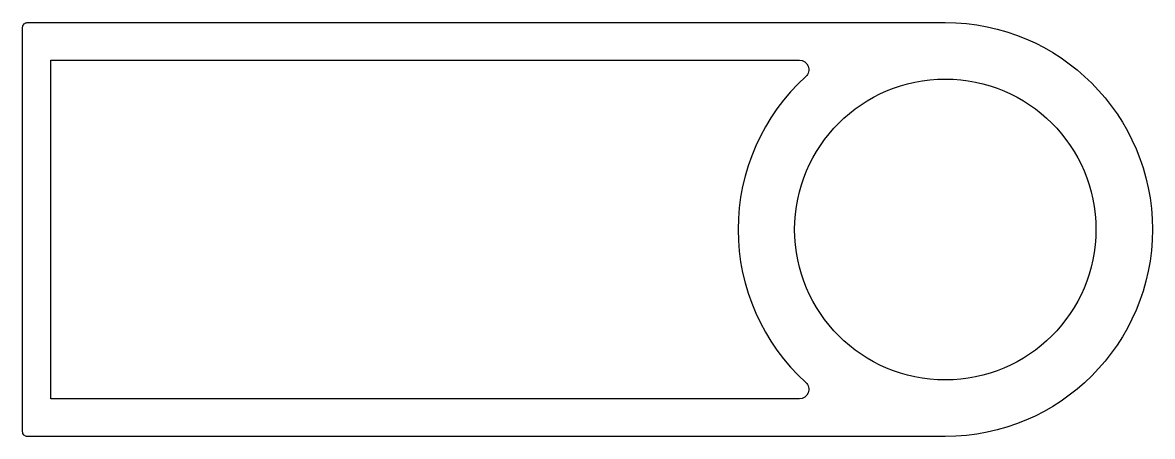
# Model space of a CAD drawing. Extents: x 509.9 to 569.9, y 662.9 to 684.9.
import ezdxf

# ---------------------------------------------------------------- set-up
doc = ezdxf.new("R2010")
doc.units = 0
doc.layers.get('0').update_dxf_attribs({"linetype": 'CONTINUOUS'})

msp = doc.modelspace()

# ---------------------------------------------------------------- linework, layer by layer
at = {"color": 7}
msp.add_lwpolyline([(509.931, 663.17), (509.931, 684.67, -0.414214), (510.181, 684.92), (558.929, 684.92, -0.999999), (558.929, 662.92), (510.181, 662.92, -0.414214)], format="xyb", close=True, dxfattribs=at)
msp.add_lwpolyline([(511.431, 682.92), (551.183, 682.92, -0.685082), (551.519, 682.051, 0.441651), (551.519, 665.79, -0.685082), (551.183, 664.92), (511.431, 664.92)], format="xyb", close=True)
msp.add_circle((558.929, 673.92), 8)

doc.saveas('drawing.dxf')
